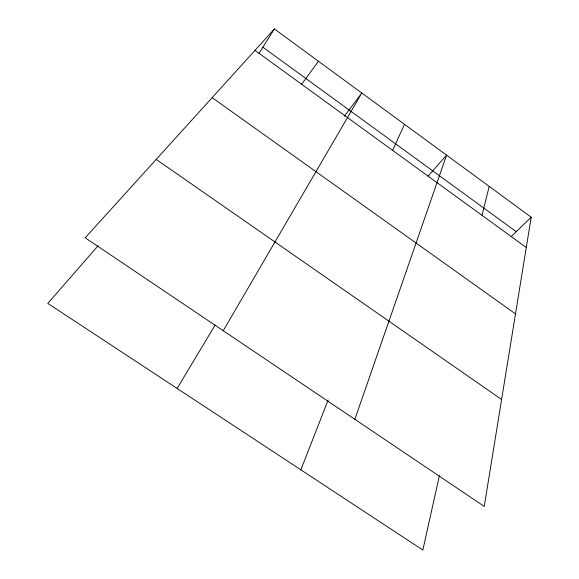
<?xml version="1.0" encoding="UTF-8"?>
<svg xmlns="http://www.w3.org/2000/svg" width="579" height="579" viewBox="0 0 579 579"><rect width="100%" height="100%" fill="white"/><g stroke="black" fill="none" stroke-linecap="round" stroke-linejoin="round"><path stroke-width="0.87" d="M531.204 217.183L484.239 506.415L85.193 237.803L274.388 28.95L531.204 217.183L511.083 236.753M439.381 475.627L422.844 550.05L47.796 303.41L98.235 245.605M482.017 215.323L489.212 186.402M354.862 419.326L446.561 155.143L428.105 176.088M300.848 469.822L328.163 399.988M392.627 150.366L404.511 124.326M223.226 330.718L361.81 93.024L344.331 116.307M177.116 388.458L215.178 325M259.045 53.239L274.388 28.95M301.63 84.245L318.443 61.236M156.207 159.413L501.602 399.503M212.153 97.656L515.498 313.89M254.992 50.359L526.282 247.486M262.873 47.181L516.273 231.709"/></g></svg>
